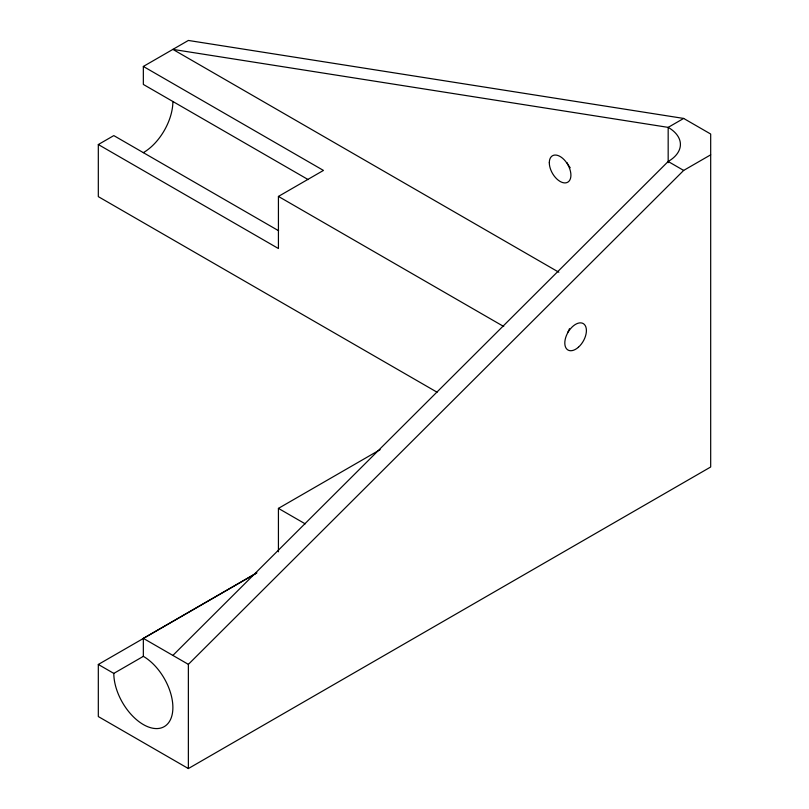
<?xml version="1.0" encoding="UTF-8"?>
<svg xmlns="http://www.w3.org/2000/svg" width="809" height="809" viewBox="0 0 809 809"><rect width="100%" height="100%" fill="white"/><g stroke="black" fill="none" stroke-linecap="round" stroke-linejoin="round"><path stroke-width="1.21" d="M172.883 655.411L668.173 161.487A41.775 24.118 0 0 0 668.173 127.377L683.666 118.438L710.686 134.031L710.686 466.995L188.366 768.55L98.314 716.562L98.314 664.462L256.595 573.085M188.366 768.55L188.366 664.361L683.666 170.426L710.686 154.832M308.168 179.598L143.345 84.439L143.345 66.449L188.366 40.45L683.666 118.438M437.113 392.234L98.314 196.638L98.314 144.538L113.806 135.599L278.63 230.757M98.314 144.538L278.427 248.525L278.427 196.425L323.448 170.426L143.345 66.449M278.427 551.799L278.427 508.376L380.149 449.652M98.314 664.462L113.806 673.401A41.775 24.118 60 0 0 143.345 724.561A41.775 24.118 60 0 0 172.883 707.511A41.775 24.118 60 0 0 143.345 656.352L143.345 638.362L256.868 572.823M113.806 673.401L143.274 656.392M668.173 161.487L683.666 170.426M558.837 272.228L172.883 49.389L668.173 127.377L668.173 162.67M278.427 196.425L503.744 326.512M278.427 508.376L305.226 523.858M143.345 638.362L188.366 664.361M569.475 328.697A15.28 8.828 -60 0 1 567.756 332.277M570.203 167.716A15.28 8.828 60 0 1 567.028 162.68M172.883 101.489A41.775 24.118 -60 0 1 143.345 152.648M578.395 347.243A15.28 8.828 -60 0 0 583.249 323.57A15.28 8.828 -60 0 0 565.167 339.598A15.28 8.828 -60 0 0 578.395 347.243M549.311 162.73A15.28 8.828 60 0 0 565.521 182.895A15.28 8.828 60 0 0 565.521 161.284A15.28 8.828 60 0 0 549.311 162.73"/></g></svg>
